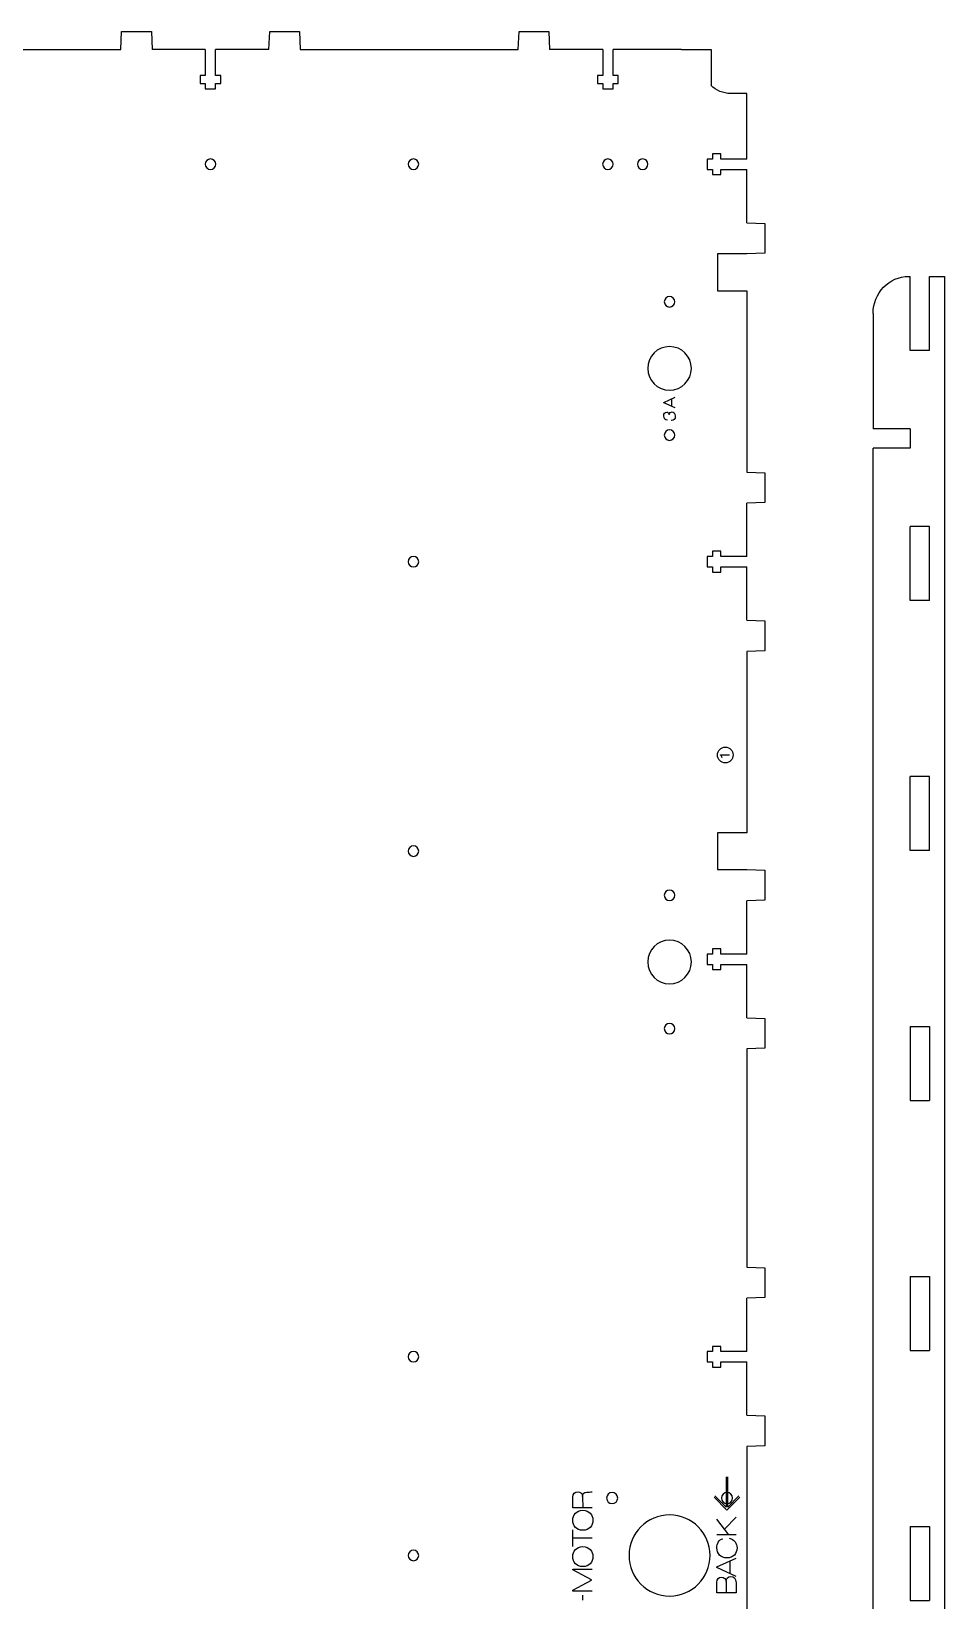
# Model space of a CAD drawing. Header units: millimetres. Extents: x -1126 to -81, y -862 to -38.
# Drawn here: x -378.5 to -131.9, y -462.2 to -38.4 of the extents above; entities that cross this region are included whole.
import ezdxf

# ---------------------------------------------------------------- set-up
doc = ezdxf.new("R2010")
doc.units = ezdxf.units.MM
doc.layers.add('CUTS', color=1, linetype='Continuous', true_color=0xff0000)
doc.layers.add('TEXT', color=5, linetype='Continuous', true_color=0x0000ff)

msp = doc.modelspace()

# ---------------------------------------------------------------- linework, layer by layer
at = {"layer": 'CUTS', "color": 1, "lineweight": 25, "true_color": 0xff0000}
for p, q in [((-354.37, -43.32), (-354.17, -38.45)), ((-354.17, -38.45), (-346.13, -38.45)), ((-346.13, -38.45), (-345.93, -43.32)), ((-314.36, -43.32), (-314.16, -38.45)), ((-314.16, -38.45), (-306.13, -38.45)), ((-306.13, -38.45), (-305.93, -43.32)), ((-247.03, -43.32), (-246.83, -38.45)), ((-246.83, -38.45), (-238.79, -38.45)), ((-238.79, -38.45), (-238.59, -43.32)), ((-413.27, -43.32), (-354.37, -43.32)), ((-331.56, -43.32), (-345.93, -43.32)), ((-331.56, -43.32), (-331.56, -50.34)), ((-328.76, -50.34), (-328.76, -43.32)), ((-314.36, -43.32), (-328.76, -43.32)), ((-305.93, -43.32), (-247.03, -43.32)), ((-224.22, -43.32), (-238.59, -43.32)), ((-224.22, -43.32), (-224.22, -50.34)), ((-221.42, -50.34), (-221.42, -43.32)), ((-202.92, -43.32), (-221.42, -43.32)), ((-202.92, -43.32), (-194.91, -43.32)), ((-202, -43.32), (-194.91, -43.32)), ((-194.91, -43.32), (-194.91, -53.13)), ((-331.56, -50.34), (-332.96, -50.34)), ((-332.96, -50.34), (-332.96, -52.54)), ((-327.36, -50.34), (-328.76, -50.34)), ((-327.36, -52.54), (-327.36, -50.34)), ((-224.22, -50.34), (-225.62, -50.34)), ((-225.62, -50.34), (-225.62, -52.54)), ((-220.02, -50.34), (-221.42, -50.34)), ((-220.02, -52.54), (-220.02, -50.34)), ((-332.96, -52.54), (-331.56, -52.54)), ((-331.56, -52.54), (-331.56, -53.98)), ((-331.56, -53.98), (-328.76, -53.98)), ((-328.76, -53.98), (-328.76, -52.54)), ((-328.76, -52.54), (-327.36, -52.54)), ((-225.62, -52.54), (-224.22, -52.54)), ((-224.22, -52.54), (-224.22, -53.98)), ((-224.22, -53.98), (-221.42, -53.98)), ((-221.42, -53.98), (-221.42, -52.54)), ((-221.42, -52.54), (-220.02, -52.54)), ((-185.33, -55.22), (-189.71, -55.22)), ((-185.33, -72.91), (-185.33, -55.22)), ((-194.55, -71.51), (-194.55, -72.91)), ((-192.35, -71.51), (-194.55, -71.51)), ((-192.35, -72.91), (-192.35, -71.51)), ((-194.55, -72.91), (-195.99, -72.91)), ((-195.99, -72.91), (-195.99, -75.71)), ((-195.99, -75.71), (-194.55, -75.71)), ((-194.55, -75.71), (-194.55, -77.11)), ((-185.33, -72.91), (-192.35, -72.91)), ((-192.35, -77.11), (-192.35, -75.71)), ((-192.35, -75.71), (-185.33, -75.71)), ((-185.33, -90.11), (-185.33, -75.71)), ((-194.55, -77.11), (-192.35, -77.11)), ((-185.33, -90.11), (-180.46, -90.31)), ((-180.46, -90.31), (-180.46, -98.34)), ((-185.33, -98.54), (-193.23, -98.54)), ((-193.23, -98.54), (-193.23, -108.49)), ((-180.46, -98.34), (-185.33, -98.54)), ((-141.55, -104.61), (-141.16, -104.65)), ((-141.16, -124.61), (-141.16, -104.65)), ((-135.96, -124.61), (-135.96, -104.65)), ((-135.96, -104.65), (-131.92, -104.65)), ((-131.92, -104.65), (-131.88, -316.65)), ((-193.23, -108.49), (-185.33, -108.49)), ((-185.33, -108.49), (-185.33, -157.44)), ((-151.2, -114.61), (-151.2, -145.77)), ((-135.96, -124.61), (-141.16, -124.61)), ((-141.16, -145.77), (-151.2, -145.77)), ((-141.16, -145.77), (-141.16, -150.97)), ((-141.16, -150.97), (-151.2, -150.97)), ((-151.2, -685.87), (-151.2, -150.97)), ((-185.33, -157.44), (-180.46, -157.64)), ((-180.46, -157.64), (-180.46, -165.67)), ((-180.46, -165.67), (-185.33, -165.87)), ((-185.33, -180.25), (-185.33, -165.87)), ((-141.16, -192.15), (-141.16, -172.15)), ((-135.96, -172.15), (-141.16, -172.15)), ((-135.96, -192.15), (-135.96, -172.15)), ((-194.55, -180.25), (-195.99, -180.25)), ((-195.99, -180.25), (-195.99, -183.05)), ((-192.35, -178.85), (-194.55, -178.85)), ((-194.55, -178.85), (-194.55, -180.25)), ((-192.35, -180.25), (-192.35, -178.85)), ((-185.33, -180.25), (-192.35, -180.25)), ((-195.99, -183.05), (-194.55, -183.05)), ((-194.55, -183.05), (-194.55, -184.45)), ((-194.55, -184.45), (-192.35, -184.45)), ((-192.35, -184.45), (-192.35, -183.05)), ((-192.35, -183.05), (-185.33, -183.05)), ((-185.33, -197.45), (-185.33, -183.05)), ((-135.96, -192.15), (-141.16, -192.15)), ((-185.33, -197.45), (-180.46, -197.65)), ((-180.46, -197.65), (-180.46, -205.68)), ((-180.46, -205.68), (-185.33, -205.88)), ((-185.33, -205.88), (-185.33, -254.82)), ((-141.16, -259.66), (-141.16, -239.66)), ((-135.96, -239.66), (-141.16, -239.66)), ((-135.96, -259.66), (-135.96, -239.66)), ((-185.33, -254.82), (-193.23, -254.82)), ((-193.23, -254.82), (-193.23, -264.78)), ((-135.96, -259.66), (-141.16, -259.66)), ((-193.23, -264.78), (-185.33, -264.78)), ((-185.33, -264.78), (-180.46, -264.98)), ((-180.46, -264.98), (-180.46, -273.01)), ((-180.46, -273.01), (-185.33, -273.21)), ((-185.33, -287.59), (-185.33, -273.21)), ((-194.55, -287.59), (-195.99, -287.59)), ((-195.99, -287.59), (-195.99, -290.39)), ((-192.35, -286.19), (-194.55, -286.19)), ((-194.55, -286.19), (-194.55, -287.59)), ((-192.35, -287.59), (-192.35, -286.19)), ((-185.33, -287.59), (-192.35, -287.59)), ((-195.99, -290.39), (-194.55, -290.39)), ((-194.55, -290.39), (-194.55, -291.79)), ((-194.55, -291.79), (-192.35, -291.79)), ((-192.35, -291.79), (-192.35, -290.39)), ((-192.35, -290.39), (-185.33, -290.39)), ((-185.33, -304.79), (-185.33, -290.39)), ((-185.33, -304.79), (-180.46, -304.99)), ((-180.46, -304.99), (-180.46, -313.02)), ((-141.16, -307.15), (-135.96, -307.15)), ((-141.16, -307.15), (-141.16, -327.15)), ((-135.96, -307.15), (-135.96, -327.15)), ((-180.46, -313.02), (-185.33, -313.22)), ((-185.33, -313.22), (-185.33, -372.12)), ((-131.88, -316.65), (-131.92, -585.39)), ((-141.16, -327.15), (-135.96, -327.15)), ((-185.33, -372.12), (-180.46, -372.32)), ((-180.46, -372.32), (-180.46, -380.35)), ((-141.16, -374.66), (-135.96, -374.66)), ((-141.16, -374.66), (-141.16, -394.66)), ((-135.96, -374.66), (-135.96, -394.66)), ((-180.46, -380.35), (-185.33, -380.55)), ((-185.33, -394.93), (-185.33, -380.55)), ((-192.35, -393.53), (-194.55, -393.53)), ((-194.55, -393.53), (-194.55, -394.93)), ((-192.35, -394.93), (-192.35, -393.53)), ((-194.55, -394.93), (-195.99, -394.93)), ((-195.99, -394.93), (-195.99, -397.73)), ((-195.99, -397.73), (-194.55, -397.73)), ((-194.55, -397.73), (-194.55, -399.13)), ((-185.33, -394.93), (-192.35, -394.93)), ((-192.35, -399.13), (-192.35, -397.73)), ((-192.35, -397.73), (-185.33, -397.73)), ((-185.33, -412.13), (-185.33, -397.73)), ((-141.16, -394.66), (-135.96, -394.66)), ((-194.55, -399.13), (-192.35, -399.13)), ((-185.33, -412.13), (-180.46, -412.33)), ((-180.46, -412.33), (-180.46, -420.36)), ((-180.46, -420.36), (-185.33, -420.56)), ((-185.33, -420.56), (-185.33, -479.46)), ((-141.16, -442.18), (-135.96, -442.18)), ((-141.16, -442.18), (-141.16, -462.18)), ((-135.96, -442.18), (-135.96, -462.18)), ((-141.16, -462.18), (-135.96, -462.18))]:
    msp.add_line(p, q, dxfattribs=at)
for points in [[(-189.71, -55.22), (-191.64, -55.21), (-193.57, -54.47), (-195.05, -52.99)], [(-330.16, -72.89), (-330.94, -72.89), (-331.58, -73.52), (-331.58, -74.31)], [(-331.58, -74.31), (-331.58, -75.1), (-330.94, -75.73), (-330.16, -75.73)], [(-328.73, -74.31), (-328.73, -73.52), (-329.37, -72.89), (-330.16, -72.89)], [(-330.16, -75.73), (-329.37, -75.73), (-328.73, -75.1), (-328.73, -74.31)], [(-275.34, -72.89), (-276.13, -72.89), (-276.76, -73.52), (-276.76, -74.31)], [(-276.76, -74.31), (-276.76, -75.1), (-276.13, -75.73), (-275.34, -75.73)], [(-273.91, -74.31), (-273.91, -73.52), (-274.55, -72.89), (-275.34, -72.89)], [(-275.34, -75.73), (-274.55, -75.73), (-273.91, -75.1), (-273.91, -74.31)], [(-222.82, -72.89), (-223.6, -72.89), (-224.24, -73.52), (-224.24, -74.31)], [(-224.24, -74.31), (-224.24, -75.1), (-223.6, -75.73), (-222.82, -75.73)], [(-221.39, -74.31), (-221.39, -73.52), (-222.03, -72.89), (-222.82, -72.89)], [(-222.82, -75.73), (-222.03, -75.73), (-221.39, -75.1), (-221.39, -74.31)], [(-213.44, -72.89), (-214.22, -72.89), (-214.86, -73.52), (-214.86, -74.31)], [(-214.86, -74.31), (-214.86, -75.1), (-214.22, -75.73), (-213.44, -75.73)], [(-212.01, -74.31), (-212.01, -73.52), (-212.65, -72.89), (-213.44, -72.89)], [(-213.44, -75.73), (-212.65, -75.73), (-212.01, -75.1), (-212.01, -74.31)], [(-192.83, -98.54), (-193.23, -98.54), (-193.23, -98.54), (-193.23, -98.54), (-193.23, -98.54)], [(-151.2, -114.61), (-151.2, -109.11), (-146.86, -104.61), (-141.55, -104.61)], [(-206.17, -110.04), (-206.96, -110.04), (-207.6, -110.67), (-207.6, -111.46)], [(-204.75, -111.46), (-204.75, -110.67), (-205.38, -110.04), (-206.17, -110.04)], [(-207.6, -111.46), (-207.6, -112.25), (-206.96, -112.89), (-206.17, -112.89)], [(-206.17, -112.89), (-205.38, -112.89), (-204.75, -112.25), (-204.75, -111.46)], [(-206.17, -123.56), (-209.43, -123.56), (-212.07, -126.2), (-212.07, -129.46)], [(-200.27, -129.46), (-200.27, -126.2), (-202.91, -123.56), (-206.17, -123.56)], [(-212.07, -129.46), (-212.07, -132.72), (-209.43, -135.36), (-206.17, -135.36)], [(-206.17, -135.36), (-202.91, -135.36), (-200.27, -132.72), (-200.27, -129.46)], [(-206.17, -146.04), (-206.96, -146.04), (-207.6, -146.67), (-207.6, -147.46)], [(-207.6, -147.46), (-207.6, -148.25), (-206.96, -148.89), (-206.17, -148.89)], [(-204.75, -147.46), (-204.75, -146.67), (-205.38, -146.04), (-206.17, -146.04)], [(-206.17, -148.89), (-205.38, -148.89), (-204.75, -148.25), (-204.75, -147.46)], [(-275.34, -180.23), (-276.13, -180.23), (-276.76, -180.86), (-276.76, -181.65)], [(-276.76, -181.65), (-276.76, -182.44), (-276.13, -183.07), (-275.34, -183.07)], [(-273.91, -181.65), (-273.91, -180.86), (-274.55, -180.23), (-275.34, -180.23)], [(-275.34, -183.07), (-274.55, -183.07), (-273.91, -182.44), (-273.91, -181.65)], [(-275.34, -258.37), (-276.13, -258.37), (-276.76, -259.01), (-276.76, -259.8)], [(-273.91, -259.8), (-273.91, -259.01), (-274.55, -258.37), (-275.34, -258.37)], [(-192.83, -254.82), (-193.23, -254.82), (-193.23, -254.82), (-193.23, -254.82), (-193.23, -254.82)], [(-276.76, -259.8), (-276.76, -260.58), (-276.13, -261.22), (-275.34, -261.22)], [(-275.34, -261.22), (-274.55, -261.22), (-273.91, -260.58), (-273.91, -259.8)], [(-206.17, -270.31), (-206.96, -270.31), (-207.6, -270.94), (-207.6, -271.73)], [(-204.75, -271.73), (-204.75, -270.94), (-205.38, -270.31), (-206.17, -270.31)], [(-207.6, -271.73), (-207.6, -272.52), (-206.96, -273.16), (-206.17, -273.16)], [(-206.17, -273.16), (-205.38, -273.16), (-204.75, -272.52), (-204.75, -271.73)], [(-206.17, -283.83), (-209.43, -283.83), (-212.07, -286.47), (-212.07, -289.73)], [(-200.27, -289.73), (-200.27, -286.47), (-202.91, -283.83), (-206.17, -283.83)], [(-212.07, -289.73), (-212.07, -292.99), (-209.43, -295.63), (-206.17, -295.63)], [(-206.17, -295.63), (-202.91, -295.63), (-200.27, -292.99), (-200.27, -289.73)], [(-206.17, -306.31), (-206.96, -306.31), (-207.6, -306.94), (-207.6, -307.73)], [(-207.6, -307.73), (-207.6, -308.52), (-206.96, -309.16), (-206.17, -309.16)], [(-204.75, -307.73), (-204.75, -306.94), (-205.38, -306.31), (-206.17, -306.31)], [(-206.17, -309.16), (-205.38, -309.16), (-204.75, -308.52), (-204.75, -307.73)], [(-275.34, -394.91), (-276.13, -394.91), (-276.76, -395.54), (-276.76, -396.33)], [(-276.76, -396.33), (-276.76, -397.12), (-276.13, -397.75), (-275.34, -397.75)], [(-273.91, -396.33), (-273.91, -395.54), (-274.55, -394.91), (-275.34, -394.91)], [(-275.34, -397.75), (-274.55, -397.75), (-273.91, -397.12), (-273.91, -396.33)], [(-221.67, -433), (-222.5, -433), (-223.17, -433.67), (-223.17, -434.5)], [(-223.17, -434.5), (-223.17, -435.33), (-222.5, -436), (-221.67, -436)], [(-220.17, -434.5), (-220.17, -433.67), (-220.84, -433), (-221.67, -433)], [(-221.67, -436), (-220.84, -436), (-220.17, -435.33), (-220.17, -434.5)], [(-190.67, -433), (-191.5, -433), (-192.17, -433.67), (-192.17, -434.5)], [(-192.17, -434.5), (-192.17, -435.33), (-191.5, -436), (-190.67, -436)], [(-189.17, -434.5), (-189.17, -433.67), (-189.84, -433), (-190.67, -433)], [(-190.67, -436), (-189.84, -436), (-189.17, -435.33), (-189.17, -434.5)], [(-206.17, -439.05), (-212.22, -439.05), (-217.12, -443.95), (-217.12, -450)], [(-195.22, -450), (-195.22, -443.95), (-200.12, -439.05), (-206.17, -439.05)], [(-275.34, -448.58), (-276.13, -448.58), (-276.76, -449.21), (-276.76, -450)], [(-273.91, -450), (-273.91, -449.21), (-274.55, -448.58), (-275.34, -448.58)], [(-276.76, -450), (-276.76, -450.79), (-276.13, -451.42), (-275.34, -451.42)], [(-275.34, -451.42), (-274.55, -451.42), (-273.91, -450.79), (-273.91, -450)], [(-217.12, -450), (-217.12, -456.05), (-212.22, -460.95), (-206.17, -460.95)], [(-206.17, -460.95), (-200.12, -460.95), (-195.22, -456.05), (-195.22, -450)]]:
    msp.add_open_spline(points, degree=3, dxfattribs=at)
at = {"layer": 'TEXT', "color": 5, "lineweight": 25, "true_color": 0x0000ff}
for points in [[(-204.66, -140.11), (-207.68, -138.73), (-207.68, -138.62), (-204.66, -137.23)], [(-205.66, -137.69), (-205.66, -139.66)], [(-206.28, -141.96), (-206.27, -141.96)], [(-192.39, -233.85), (-192.39, -233.76), (-190.01, -233.76)], [(-190.92, -428.74), (-190.92, -436.92), (-193.92, -433.92)], [(-187.43, -433.93), (-190.42, -436.92), (-190.42, -428.74)], [(-227.1, -437.13), (-232.32, -437.13), (-232.32, -434.26)], [(-229.65, -434.06), (-229.64, -434.07)], [(-229.64, -434.07), (-229.63, -437.13)], [(-187.19, -434.3), (-190.67, -437.78), (-194.15, -434.3)], [(-190.12, -444.46), (-193.39, -440.17)], [(-191.33, -442.88), (-188.18, -439.69)], [(-232.32, -447.61), (-232.32, -443.12)], [(-188.18, -444.46), (-193.39, -444.46)], [(-227.1, -445.35), (-232.32, -445.35)], [(-188.18, -455.68), (-193.39, -453.29), (-193.39, -453.1), (-188.18, -450.7)], [(-189.9, -451.49), (-189.9, -454.9)], [(-227.1, -459.62), (-232.32, -459.62), (-232.32, -459.38), (-227.25, -456.64), (-227.25, -456.62), (-232.32, -453.9), (-232.32, -453.66), (-227.1, -453.66)], [(-193.39, -460.08), (-193.39, -457.24)], [(-188.18, -457.43), (-188.18, -460.08), (-193.39, -460.08), (-193.39, -460.08)], [(-190.91, -457), (-190.92, -460.08)], [(-190.92, -457), (-190.9, -457)], [(-229.59, -462.08), (-229.59, -460.68)]]:
    msp.add_lwpolyline(points, dxfattribs=at)
for points in [[(-207.73, -142.28), (-207.73, -141.57), (-207.41, -141.26), (-206.94, -141.26)], [(-206.73, -143.41), (-207.34, -143.38), (-207.73, -143.11), (-207.73, -142.28)], [(-206.94, -141.26), (-206.65, -141.26), (-206.33, -141.43), (-206.28, -141.96)], [(-206.27, -141.96), (-206.2, -141.38), (-205.87, -141.19), (-205.47, -141.19)], [(-205.6, -143.49), (-205.62, -143.49), (-205.65, -143.49), (-205.69, -143.49)], [(-204.61, -142.34), (-204.61, -143.12), (-205, -143.49), (-205.6, -143.49)], [(-205.47, -141.19), (-205.14, -141.19), (-204.61, -141.41), (-204.61, -142.34)], [(-193.24, -233.84), (-193.24, -232.67), (-192.29, -231.72), (-191.12, -231.72)], [(-191.12, -231.72), (-189.94, -231.72), (-188.99, -232.67), (-188.99, -233.84)], [(-191.12, -235.97), (-192.29, -235.97), (-193.24, -235.01), (-193.24, -233.84)], [(-191.94, -234.6), (-192.03, -234.24), (-192.22, -233.99), (-192.39, -233.85)], [(-188.99, -233.84), (-188.99, -235.01), (-189.94, -235.97), (-191.12, -235.97)], [(-232.32, -434.26), (-232.32, -433.21), (-231.82, -432.82), (-230.89, -432.82)], [(-230.89, -432.82), (-230.4, -432.82), (-229.7, -433.16), (-229.65, -434.06)], [(-229.64, -434.07), (-229.63, -433.27), (-229.26, -432.91), (-228.54, -432.91)], [(-228.54, -432.91), (-228.35, -432.91), (-227.32, -432.9), (-227.1, -432.8)], [(-232.32, -440.5), (-232.32, -439.01), (-231.32, -437.8), (-229.59, -437.8)], [(-229.59, -443.2), (-231.32, -443.2), (-232.32, -441.99), (-232.32, -440.5)], [(-229.59, -437.8), (-227.87, -437.8), (-226.87, -439.01), (-226.87, -440.5)], [(-226.87, -440.5), (-226.87, -441.99), (-227.87, -443.2), (-229.59, -443.2)], [(-232.32, -450.32), (-232.32, -448.83), (-231.32, -447.61), (-229.59, -447.61)], [(-229.59, -447.61), (-227.87, -447.61), (-226.87, -448.83), (-226.87, -450.32)], [(-193.39, -447.98), (-193.39, -446.74), (-192.89, -445.76), (-191.76, -445.49)], [(-190.67, -450.68), (-192.39, -450.68), (-193.39, -449.47), (-193.39, -447.98)], [(-187.95, -447.98), (-187.95, -449.47), (-188.95, -450.68), (-190.67, -450.68)], [(-190.04, -445.36), (-188.65, -445.52), (-187.95, -446.77), (-187.95, -447.98)], [(-229.59, -453.02), (-231.32, -453.02), (-232.32, -451.8), (-232.32, -450.32)], [(-226.87, -450.32), (-226.87, -451.8), (-227.87, -453.02), (-229.59, -453.02)], [(-193.39, -457.24), (-193.39, -456.42), (-192.95, -455.84), (-192.1, -455.84)], [(-192.1, -455.84), (-191.49, -455.84), (-190.9, -456.38), (-190.92, -457)], [(-190.9, -457), (-190.87, -456.32), (-190.51, -455.68), (-189.6, -455.68)], [(-189.6, -455.68), (-188.99, -455.68), (-188.18, -456.07), (-188.18, -457.43)]]:
    msp.add_open_spline(points, degree=3, dxfattribs=at)

doc.saveas('drawing.dxf')
